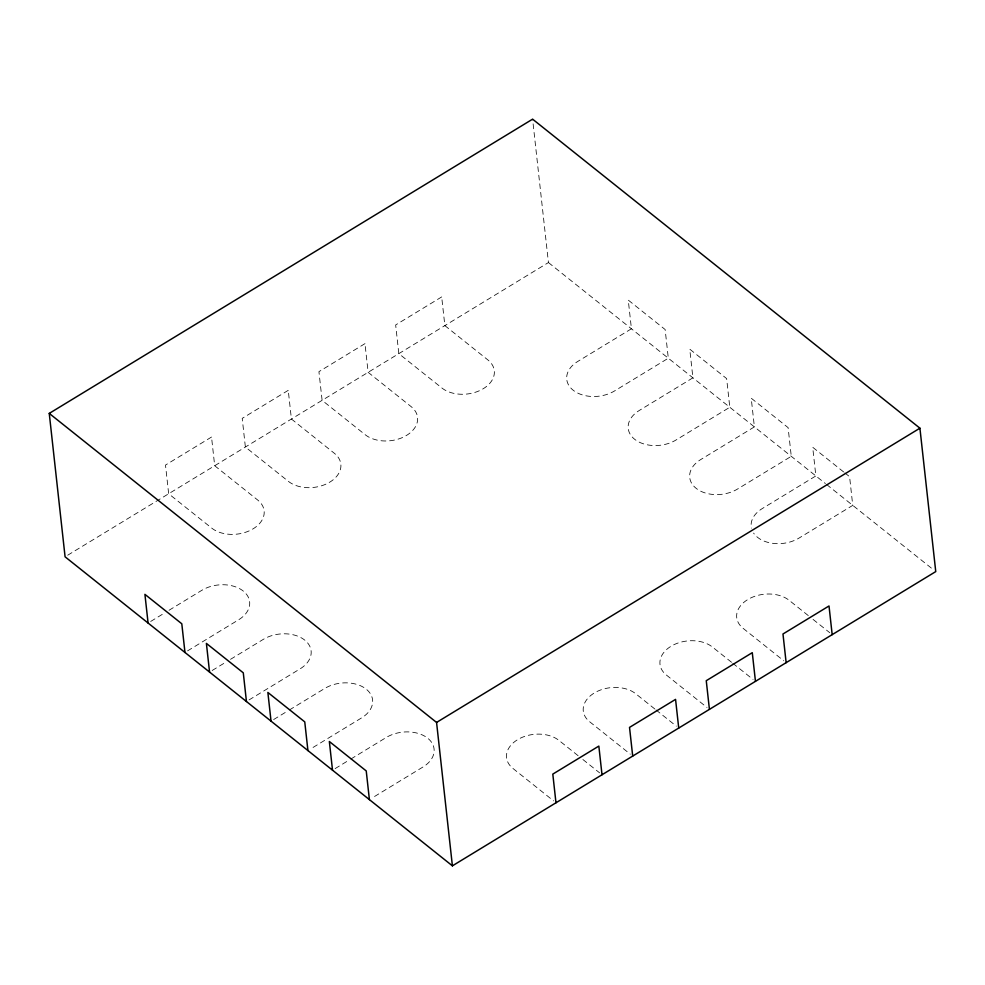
<?xml version="1.0" encoding="UTF-8"?>
<svg xmlns="http://www.w3.org/2000/svg" width="985" height="985" viewBox="0 0 985 985"><rect width="100%" height="100%" fill="white"/><g stroke="black" fill="none" stroke-linecap="round" stroke-linejoin="round"><path stroke-width="0.74" stroke-dasharray="4.92 3.69" d="M67.706 555.208L548.436 262.564L532.602 119.16M150.693 621.437L163.793 613.458M169.038 610.269L201.79 590.335A29.587 20.18 -6.3 0 1 243.246 591.037A29.587 20.18 -6.3 0 1 238.666 619.762L187.581 650.863M212.181 670.489L225.282 662.511M230.515 659.322L263.266 639.388A29.587 20.18 -6.3 0 1 304.722 640.09A29.587 20.18 -6.3 0 1 300.154 668.815L249.07 699.916M273.658 719.542L288.063 710.764M289.381 709.976L324.742 688.441A29.587 20.18 -6.3 0 1 366.198 689.143A29.587 20.18 -6.3 0 1 361.63 717.868L310.546 748.969M335.134 768.596L349.54 759.817M350.857 759.029L386.219 737.494A29.587 20.18 -6.3 0 1 427.687 738.196A29.587 20.18 -6.3 0 1 423.107 766.921L372.022 798.022M843.64 471.95L812.699 447.264L815.863 475.94L762.156 508.642A29.587 20.18 -6.3 0 0 751.444 528.132M844.822 472.898L849.587 476.691L852.751 505.379L799.044 538.069A29.587 20.18 -6.3 0 1 753.599 533.082M548.436 262.564L825.381 483.536M826.575 484.485L933.349 569.675M808.266 615.576L789.145 600.308A29.587 20.18 -6.3 0 0 747.677 599.606A29.587 20.18 -6.3 0 0 743.109 628.332L783.752 660.763M813.044 619.393L829.789 632.739M731.547 662.277L712.414 647.022A29.587 20.18 -6.3 0 0 670.957 646.308A29.587 20.18 -6.3 0 0 666.389 675.045L707.033 707.476M732.741 663.237L753.057 679.453M654.816 708.978L635.694 693.723A29.587 20.18 -6.3 0 0 594.238 693.021A29.587 20.18 -6.3 0 0 589.658 721.746L630.302 754.178M656.022 709.939L676.338 726.154M578.096 755.692L558.975 740.424A29.587 20.18 -6.3 0 0 517.507 739.723A29.587 20.18 -6.3 0 0 512.939 768.448L553.582 800.879M582.886 759.509L599.619 772.856M211.529 437.044L165.492 465.068L168.657 493.756L211.689 528.083A29.587 20.18 -6.3 0 0 253.157 528.797A29.587 20.18 -6.3 0 0 257.725 500.06L214.693 465.733L211.529 437.044M288.248 390.343L242.212 418.366L245.376 447.042L288.42 481.382A29.587 20.18 -6.3 0 0 329.877 482.084A29.587 20.18 -6.3 0 0 334.444 453.359L291.412 419.019L288.248 390.343M364.967 343.642L318.931 371.665L322.107 400.341L365.139 434.68A29.587 20.18 -6.3 0 0 406.596 435.382A29.587 20.18 -6.3 0 0 411.176 406.657L368.131 372.318L364.967 343.642M441.686 296.928L395.662 324.952L398.827 353.64L441.859 387.967A29.587 20.18 -6.3 0 0 483.315 388.681A29.587 20.18 -6.3 0 0 487.895 359.944L444.863 325.616L441.686 296.928M631.434 328.781L577.727 361.47A29.587 20.18 -6.3 0 0 573.147 390.208A29.587 20.18 -6.3 0 0 614.615 390.91L668.31 358.22L665.146 329.532L628.258 300.105L631.434 328.781M692.911 377.834L639.203 410.523A29.587 20.18 -6.3 0 0 634.623 439.261A29.587 20.18 -6.3 0 0 676.092 439.963L729.799 407.273L726.634 378.585L689.746 349.158L692.911 377.834M754.387 426.887L700.68 459.589A29.587 20.18 -6.3 0 0 696.112 488.314A29.587 20.18 -6.3 0 0 737.568 489.016L791.275 456.326L788.111 427.638L751.223 398.211L754.387 426.887"/><path stroke-width="1.48" d="M49.25 413.404L532.602 119.16L919.916 428.192L935.75 571.596L452.398 865.84L65.084 556.808L49.25 413.404L436.564 722.436L452.398 865.84M436.564 722.436L919.916 428.192M832.177 634.648L829.013 605.972L782.976 633.995L786.141 662.671M755.458 681.361L752.281 652.673L706.257 680.697L709.422 709.385M678.727 728.063L675.562 699.375L629.526 727.398L632.702 756.086M602.007 774.764L598.843 746.088L552.807 774.111L555.971 802.787M369.4 799.623L366.235 770.935L329.347 741.508L332.511 770.184M307.923 750.57L304.759 721.882L267.871 692.455L271.035 721.131M246.447 701.517L243.283 672.829L206.394 643.402L209.559 672.078M184.971 652.464L181.794 623.776L144.918 594.349L148.082 623.025"/></g></svg>
